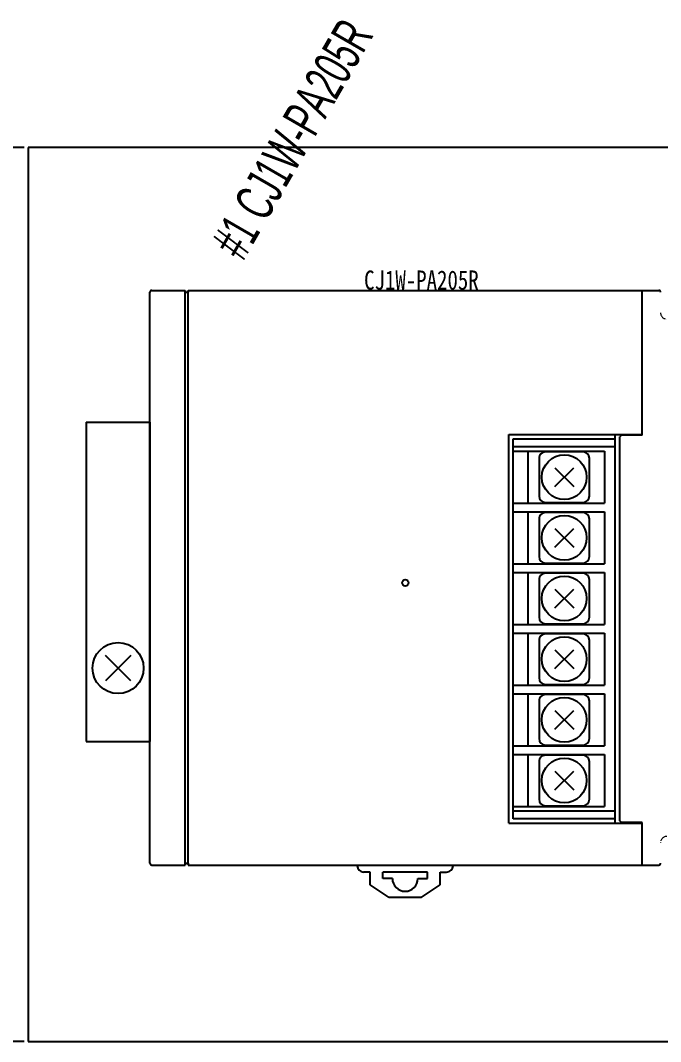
# Model space of a CAD drawing. Header units: millimetres. Extents: x 336 to 12810, y -1577 to 4105.
# Drawn here: x 6267.6 to 6367.9, y 3709.4 to 3869.3 of the extents above; entities that cross this region are included whole.
import ezdxf
from ezdxf.enums import TextEntityAlignment as Align

# ---------------------------------------------------------------- set-up
doc = ezdxf.new("R2010")
doc.units = ezdxf.units.MM
doc.linetypes.add('PHANTOM', pattern=[2.5, 1.25, -0.25, 0.25, -0.25, 0.25, -0.25])
doc.layers.add('Z_OM_GAIKEI', color=7, linetype='Continuous')
doc.layers.add('Z_OM_PHANTOM', color=3, linetype='PHANTOM', lineweight=13)
doc.styles.get("Standard").update_dxf_attribs({"font": ''})
doc.styles.add('样式 8', font='arial.ttf', dxfattribs={"width": 0.6, "height": 2.5})
doc.styles.get('Standard').set_extended_font_data('SimSun')
doc.dimstyles.new('ISO-25', dxfattribs={"dimtxt": 2.5, "dimasz": 2.5, "dimexe": 1.25, "dimexo": 0.625, "dimtad": 1, "dimtxsty": 'Standard', "dimcen": 2.5, "dimadec": 0, "dimazin": 0, "dimtfac": 1, "dimtmove": 0, "dimatfit": 3, "dimfxl": 1, "dimarcsym": 0})

# ---------------------------------------------------------------- blocks, each defined once
blk = doc.blocks.new('*D986')
at = {"color": 0, "lineweight": -2}
for p, q in [((6268.21, 3849.41), (6254.8, 3849.41)), ((6256.05, 3846.91), (6256.05, 3711.91)), ((6268.21, 3709.41), (6254.8, 3709.41))]:
    blk.add_line(p, q, dxfattribs=at)
at = {"color": 0}
for points in [[(6256.47, 3846.91), (6255.64, 3846.91), (6256.05, 3849.41)], [(6255.64, 3711.91), (6256.47, 3711.91), (6256.05, 3709.41)]]:
    blk.add_solid(points, dxfattribs=at)
at = {"layer": 'Defpoints', "color": 0}
for p in [(6268.84, 3849.41), (6256.05, 3709.41), (6268.84, 3709.41)]:
    blk.add_point(p, dxfattribs=at)
at = {"color": 0, "insert": (6247.93, 3779.41), "char_height": 2.5, "attachment_point": 5, "rotation": 90}
blk.add_mtext('{\\H6x;140}', dxfattribs=at)

msp = doc.modelspace()

# ---------------------------------------------------------------- linework, layer by layer
for p, q in [((7328.84, 3849.412), (6268.84, 3849.412)), ((6268.84, 3849.412), (6268.84, 3709.412)), ((6268.84, 3849.412), (6268.84, 3849.412)), ((6268.84, 3709.412), (7328.84, 3709.412))]:
    msp.add_line(p, q)
at = {"layer": 'Z_OM_GAIKEI'}
for p, q in [((6288.241, 3827.051), (6293.444, 3827.051)), ((6293.444, 3737.051), (6293.444, 3827.051)), ((6293.444, 3827.051), (6293.445, 3826.963)), ((6293.444, 3826.751), (6293.445, 3826.963)), ((6293.445, 3826.963), (6293.446, 3826.751)), ((6293.446, 3737.351), (6293.446, 3827.051)), ((6293.941, 3826.751), (6293.943, 3826.963)), ((6293.943, 3826.963), (6293.944, 3827.051)), ((6293.943, 3826.963), (6293.944, 3826.751)), ((6293.944, 3827.051), (6367.644, 3827.051)), ((6325.987, 3827.051), (6326.044, 3827.051)), ((6365.044, 3826.751), (6365.044, 3827.051)), ((6365.044, 3826.751), (6365.044, 3827.051)), ((6287.944, 3737.343), (6287.944, 3826.758)), ((6293.446, 3826.751), (6293.941, 3826.751)), ((6293.941, 3737.351), (6293.941, 3826.751)), ((6293.944, 3737.351), (6293.944, 3826.751)), ((6365.044, 3804.401), (6365.044, 3826.751)), ((6365.044, 3804.501), (6365.044, 3826.751)), ((6277.944, 3806.4), (6287.944, 3806.4)), ((6277.944, 3806.4), (6277.944, 3756.4)), ((6287.944, 3806.4), (6287.944, 3756.4)), ((6344.144, 3743.601), (6344.144, 3804.501)), ((6344.144, 3804.501), (6365.044, 3804.501)), ((6360.844, 3743.601), (6360.844, 3804.501)), ((6344.844, 3744.301), (6344.844, 3803.801)), ((6344.844, 3803.801), (6360.844, 3803.801)), ((6361.844, 3804.401), (6361.544, 3804.1)), ((6361.544, 3744.001), (6361.544, 3804.1)), ((6365.044, 3804.401), (6361.844, 3804.401)), ((6344.844, 3802.601), (6360.844, 3802.601)), ((6344.844, 3801.851), (6359.144, 3801.851)), ((6347.144, 3801.851), (6347.144, 3793.751)), ((6355.794, 3801.751), (6349.894, 3801.751)), ((6359.144, 3801.851), (6359.144, 3793.751)), ((6348.894, 3800.751), (6348.894, 3794.851)), ((6356.794, 3794.851), (6356.794, 3800.751)), ((6351.359, 3799.285), (6354.329, 3796.316)), ((6351.359, 3796.316), (6354.329, 3799.285)), ((6344.844, 3793.751), (6359.144, 3793.751)), ((6349.894, 3793.851), (6355.794, 3793.851)), ((6344.844, 3792.351), (6359.144, 3792.351)), ((6347.144, 3792.351), (6347.144, 3784.251)), ((6355.794, 3792.251), (6349.894, 3792.251)), ((6359.144, 3792.351), (6359.144, 3784.251)), ((6348.894, 3791.251), (6348.894, 3785.351)), ((6356.794, 3785.351), (6356.794, 3791.251)), ((6351.359, 3789.785), (6354.329, 3786.816)), ((6351.359, 3786.816), (6354.329, 3789.785)), ((6344.844, 3784.251), (6359.144, 3784.251)), ((6349.894, 3784.351), (6355.794, 3784.351)), ((6344.844, 3782.851), (6359.144, 3782.851)), ((6347.144, 3782.851), (6347.144, 3774.751)), ((6355.794, 3782.751), (6349.894, 3782.751)), ((6359.144, 3782.851), (6359.144, 3774.751)), ((6348.894, 3781.751), (6348.894, 3775.851)), ((6356.794, 3775.851), (6356.794, 3781.751)), ((6351.359, 3780.285), (6354.329, 3777.316)), ((6351.359, 3777.316), (6354.329, 3780.285)), ((6344.844, 3774.751), (6359.144, 3774.751)), ((6349.894, 3774.851), (6355.794, 3774.851)), ((6344.844, 3773.351), (6359.144, 3773.351)), ((6347.144, 3773.351), (6347.144, 3765.251)), ((6355.794, 3773.251), (6349.894, 3773.251)), ((6359.144, 3773.351), (6359.144, 3765.251)), ((6348.894, 3772.251), (6348.894, 3766.351)), ((6356.794, 3766.351), (6356.794, 3772.251)), ((6284.924, 3769.88), (6280.964, 3765.921)), ((6284.924, 3765.921), (6280.964, 3769.88)), ((6351.359, 3770.785), (6354.329, 3767.816)), ((6351.359, 3767.816), (6354.329, 3770.785)), ((6344.844, 3765.251), (6359.144, 3765.251)), ((6349.894, 3765.351), (6355.794, 3765.351)), ((6344.844, 3763.851), (6359.144, 3763.851)), ((6347.144, 3763.851), (6347.144, 3755.751)), ((6355.794, 3763.751), (6349.894, 3763.751)), ((6359.144, 3763.851), (6359.144, 3755.751)), ((6348.894, 3762.751), (6348.894, 3756.851)), ((6351.359, 3761.285), (6354.329, 3758.316)), ((6351.359, 3758.316), (6354.329, 3761.285)), ((6356.794, 3756.851), (6356.794, 3762.751)), ((6277.944, 3756.4), (6287.944, 3756.4)), ((6344.844, 3755.751), (6359.144, 3755.751)), ((6349.894, 3755.851), (6355.794, 3755.851)), ((6344.844, 3754.351), (6359.144, 3754.351)), ((6347.144, 3754.351), (6347.144, 3746.251)), ((6348.894, 3753.251), (6348.894, 3747.351)), ((6355.794, 3754.251), (6349.894, 3754.251)), ((6356.794, 3747.351), (6356.794, 3753.251)), ((6359.144, 3754.351), (6359.144, 3746.251)), ((6351.359, 3751.785), (6354.329, 3748.816)), ((6351.359, 3748.816), (6354.329, 3751.785)), ((6344.844, 3746.251), (6359.144, 3746.251)), ((6360.844, 3745.501), (6344.844, 3745.501)), ((6349.894, 3746.351), (6355.794, 3746.351)), ((6360.844, 3744.301), (6344.844, 3744.301)), ((6361.844, 3743.701), (6361.544, 3744.001)), ((6365.044, 3743.701), (6361.844, 3743.701)), ((6365.044, 3737.051), (6365.044, 3743.701)), ((6344.144, 3743.601), (6365.044, 3743.601)), ((6365.044, 3737.351), (6365.044, 3743.601)), ((6293.444, 3737.351), (6293.445, 3737.051)), ((6293.445, 3737.138), (6293.446, 3737.351)), ((6293.446, 3737.351), (6293.941, 3737.351)), ((6293.941, 3737.351), (6293.943, 3737.138)), ((6293.943, 3737.138), (6293.944, 3737.351)), ((6365.044, 3737.051), (6365.044, 3737.351)), ((6365.044, 3737.051), (6365.044, 3737.351)), ((6288.241, 3737.051), (6293.444, 3737.051)), ((6291.984, 3737.051), (6292.098, 3737.051)), ((6292.098, 3737.051), (6293.444, 3737.051)), ((6293.444, 3737.051), (6293.445, 3737.138)), ((6293.943, 3737.138), (6293.944, 3737.051)), ((6293.944, 3737.051), (6367.652, 3737.051)), ((6320.421, 3736.951), (6320.421, 3737.051)), ((6322.421, 3735.951), (6321.421, 3735.951)), ((6322.421, 3733.951), (6322.421, 3735.951)), ((6331.421, 3735.951), (6324.421, 3735.951)), ((6324.421, 3734.951), (6324.421, 3735.951)), ((6331.421, 3734.951), (6331.421, 3735.951)), ((6333.421, 3735.951), (6334.421, 3735.951)), ((6333.421, 3733.951), (6333.421, 3735.951)), ((6335.421, 3736.951), (6335.421, 3737.051)), ((6325.921, 3734.951), (6324.421, 3734.951)), ((6329.921, 3734.951), (6331.421, 3734.951)), ((6325.421, 3731.951), (6322.421, 3733.951)), ((6330.421, 3731.951), (6333.421, 3733.951)), ((6330.421, 3731.951), (6325.421, 3731.951))]:
    msp.add_line(p, q, dxfattribs=at)
for centre, radius in [((6352.844, 3797.801), 3.5), ((6352.844, 3788.301), 3.5), ((6352.844, 3778.801), 3.5), ((6327.944, 3781.251), 0.5), ((6352.844, 3769.301), 3.5), ((6282.944, 3767.9), 4), ((6352.844, 3759.801), 3.5), ((6352.844, 3750.301), 3.5)]:
    msp.add_circle(centre, radius, dxfattribs=at)
for centre, radius, start, end in [((6288.244, 3826.751), 0.3, 90.51713, 178.49299), ((6367.644, 3826.751), 0.3, 0.00729, 89.99335), ((6349.894, 3800.751), 1, 90, 180.00001), ((6355.794, 3800.751), 1, 0, 90), ((6349.894, 3794.851), 1, 180.00001, 270), ((6355.794, 3794.851), 1, 270, 0), ((6349.894, 3791.251), 1, 90, 180.00001), ((6355.794, 3791.251), 1, 0, 90), ((6349.894, 3785.351), 1, 180.00001, 270), ((6355.794, 3785.351), 1, 270, 0), ((6349.894, 3781.751), 1, 90, 180.00001), ((6355.794, 3781.751), 1, 0, 90), ((6349.894, 3775.851), 1, 180.00001, 270), ((6355.794, 3775.851), 1, 270, 0), ((6349.894, 3772.251), 1, 90, 180.00001), ((6355.794, 3772.251), 1, 0, 90), ((6349.894, 3766.351), 1, 180.00001, 270), ((6355.794, 3766.351), 1, 270, 0), ((6349.894, 3762.751), 1, 90, 180.00001), ((6355.794, 3762.751), 1, 0, 90), ((6349.894, 3756.851), 1, 180.00001, 270), ((6355.794, 3756.851), 1, 270, 0), ((6349.894, 3753.251), 1, 90, 180.00001), ((6355.794, 3753.251), 1, 0, 90), ((6349.894, 3747.351), 1, 180.00001, 270), ((6355.794, 3747.351), 1, 270, 0), ((6288.244, 3737.351), 0.3, 181.50701, 269.48291), ((6367.644, 3737.351), 0.3, 270.00699, 359.9921), ((6321.421, 3736.951), 1, 180.00001, 270), ((6334.421, 3736.951), 1, 270, 0), ((6327.921, 3734.951), 2, 180.00001, 0)]:
    msp.add_arc(centre, radius, start, end, dxfattribs=at)
at = {"layer": 'Z_OM_PHANTOM'}
for centre, start, end in [((6368.935, 3823.551), 182.1937, 270.52279), ((6368.935, 3740.551), 89.73858, 177.8063)]:
    msp.add_arc(centre, 1, start, end, dxfattribs=at)

# ---------------------------------------------------------------- texts
at = {"lineweight": 0, "style": '样式 8', "width": 0.6}
msp.add_text('#1 CJ1W-PA205R', height=6, rotation=60, dxfattribs=at).set_placement((6302.543, 3831.524))
at = {"lineweight": 0, "width": 0.8}
msp.add_attdef('CJ1W-PA205R', text='', height=3, dxfattribs=at).set_placement((6330.47, 3828.668), align=Align.MIDDLE)

# ---------------------------------------------------------------- dimensions: what is measured, and where the dimension line sits
dim = msp.add_linear_dim(base=(6256.054, 3709.412), p1=(6268.84, 3849.412), p2=(6268.84, 3709.412), angle=90, text='{\\H6x;<>}', dimstyle='ISO-25')
dim.commit()
dim.dimension.update_dxf_attribs({"geometry": '*D986', "text_midpoint": (6247.929, 3779.412)})

doc.saveas('drawing.dxf')
